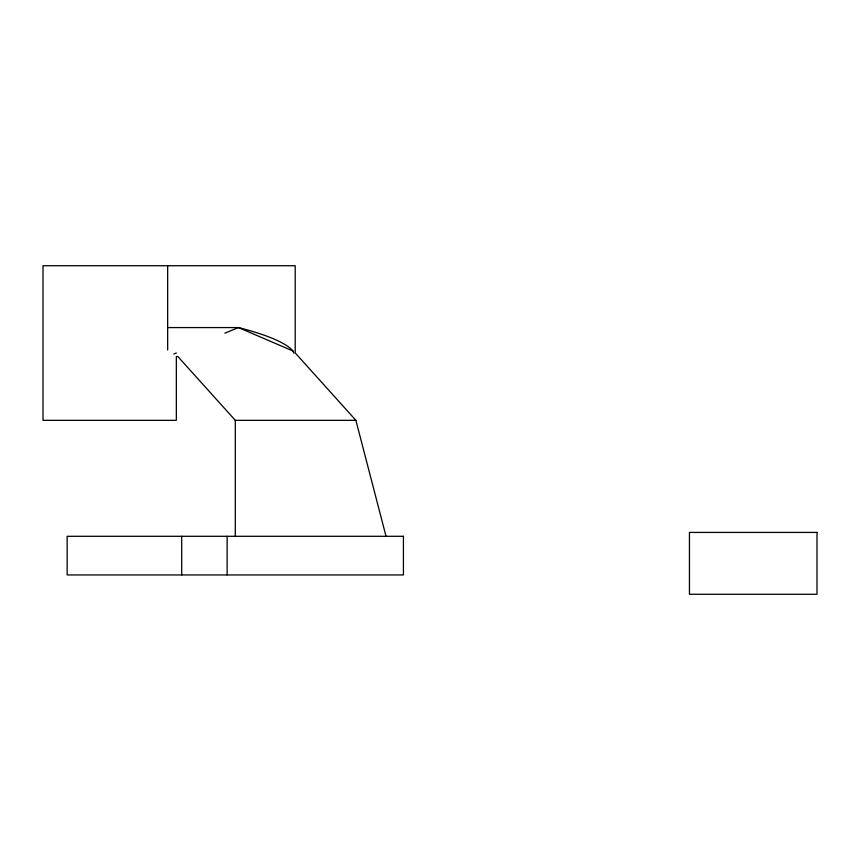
<?xml version="1.0" encoding="UTF-8"?>
<svg xmlns="http://www.w3.org/2000/svg" width="860" height="860" viewBox="0 0 860 860"><rect width="100%" height="100%" fill="white"/><g stroke="black" fill="none" stroke-linecap="round" stroke-linejoin="round"><path stroke-width="1.29" d="M173.87 354.019L176.354 352.998M224.836 333.164L238.51 327.574A131.204 27.122 6.5 0 1 292.991 350.998L293.873 353.223M167.657 327.574L238.51 327.574L292.991 350.998M355.889 420.336L295.206 352.912L295.206 265.729L43 265.729L43 420.336L176.343 420.336L176.343 356.567L177.891 356.567L235.296 420.336L355.889 420.336L386.033 536.296M235.296 420.336L235.296 536.296M227.126 536.296L227.126 574.942M181.697 536.296L181.697 574.942M167.657 265.729L167.657 349.977M817 532.426L689.451 532.426L689.451 594.271L817 594.271L817 532.426M403.426 536.296L67.155 536.296L67.155 574.942L403.426 574.942L403.426 536.296"/></g></svg>
